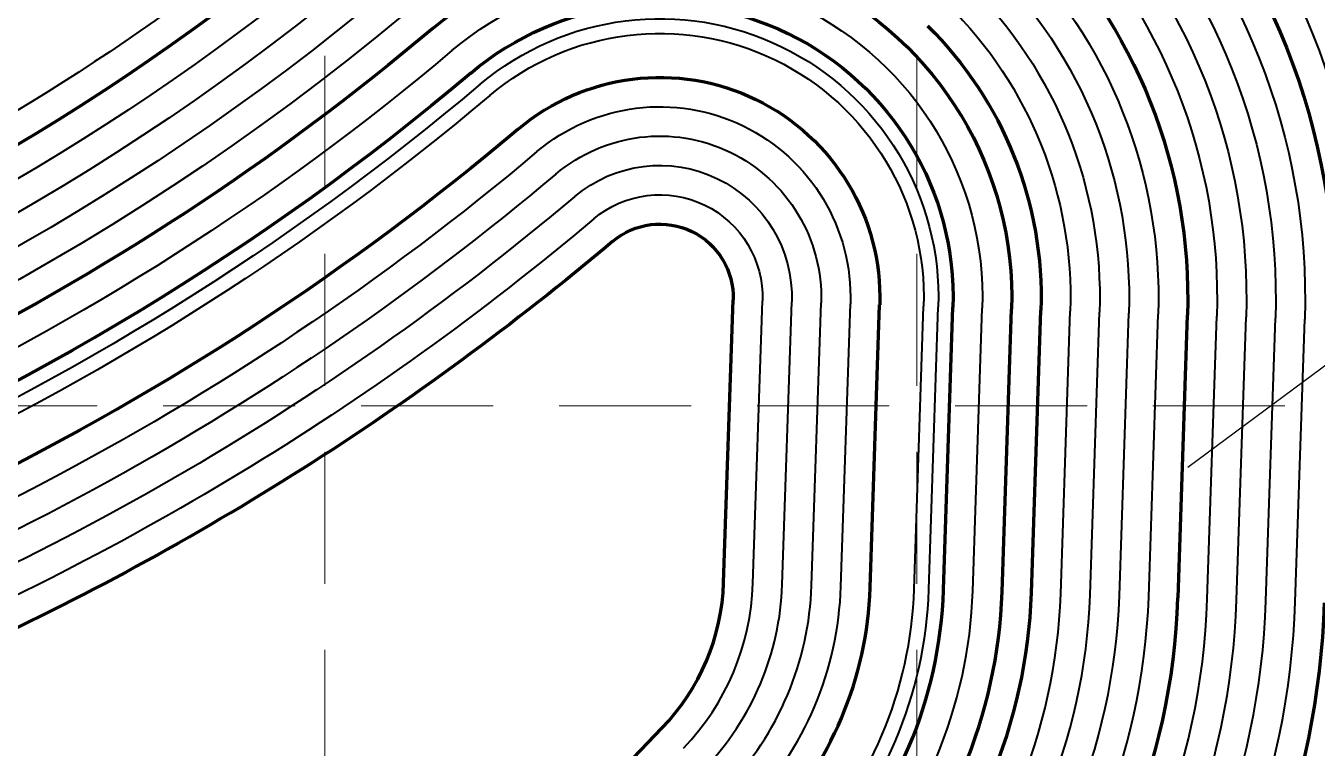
# Model space of a CAD drawing. Header units: feet. Extents: x 10084 to 13321, y 3329 to 8503.
# Drawn here: x 11500.5 to 11676.6, y 4497.4 to 4595.9 of the extents above; entities that cross this region are included whole.
import ezdxf

# ---------------------------------------------------------------- set-up
doc = ezdxf.new("R2010")
doc.units = ezdxf.units.FT
doc.header["$LTSCALE"] = 40
doc.header["$MEASUREMENT"] = 0
doc.linetypes.add('DASHED', pattern=[0.75, 0.5, -0.25])
doc.linetypes.add('HIDDEN', pattern=[0.375, 0.25, -0.125])
for name, color, linetype in [('CONT-L', 55, 'Continuous'), ('GRID', 254, 'DASHED'), ('Level 1', 7, 'Continuous')]:
    doc.layers.add(name, color=color, linetype=linetype)

msp = doc.modelspace()

# ---------------------------------------------------------------- linework, layer by layer
at = {"layer": 'CONT-L', "color": 5, "extrusion": (-0.595588, 0.80329, 0), "elevation": -3300.46}
msp.add_lwpolyline([(-12066.98, 543), (-12122.31, 543)], dxfattribs=at)
at = {"layer": 'GRID', "color": 252, "linetype": 'HIDDEN', "lineweight": 0, "ltscale": 1.8}
for p, q in [((11541.3, 3736.8), (11541.3, 8418.16)), ((11622.01, 3736.79), (11622.01, 8418.16)), ((10169.24, 4544.09), (13236.21, 4544.09))]:
    msp.add_line(p, q, dxfattribs=at)
at = {"layer": 'Level 1', "color": 5, "linetype": 'Continuous', "lineweight": 70}
for p, q in [((11595.68, 4519.98), (11596.98, 4558.51)), ((11615.67, 4519.3), (11616.96, 4557.84)), ((11625.66, 4518.97), (11626.96, 4557.51)), ((11633.66, 4518.7), (11634.95, 4557.24)), ((11637.66, 4518.56), (11638.95, 4557.1)), ((11657.65, 4517.89), (11658.94, 4556.43)), ((11579.88, 4492.46), (11587.31, 4500.18))]:
    msp.add_line(p, q, dxfattribs=at)
at = {"layer": 'Level 1', "color": 5, "linetype": 'Continuous', "lineweight": 40}
for p, q in [((11599.68, 4519.84), (11600.97, 4558.38)), ((11603.68, 4519.71), (11604.97, 4558.25)), ((11607.67, 4519.57), (11608.97, 4558.11)), ((11611.67, 4519.44), (11612.97, 4557.98)), ((11621.67, 4519.1), (11622.96, 4557.64)), ((11623.66, 4519.04), (11624.96, 4557.57)), ((11629.66, 4518.83), (11630.96, 4557.37)), ((11641.65, 4518.43), (11642.95, 4556.97)), ((11645.65, 4518.3), (11646.95, 4556.83)), ((11649.65, 4518.16), (11650.95, 4556.7)), ((11653.65, 4518.03), (11654.94, 4556.57)), ((11661.64, 4517.76), (11662.94, 4556.3)), ((11665.64, 4517.62), (11666.94, 4556.16)), ((11669.64, 4517.49), (11670.93, 4556.03)), ((11673.64, 4517.36), (11674.93, 4555.89))]:
    msp.add_line(p, q, dxfattribs=at)
at = {"layer": 'Level 1', "color": 5, "linetype": 'Continuous', "lineweight": 70}
for centre, radius, start, end in [((11331.45, 4861.24), 271, 268.5673, 340.6982), ((11565.7, 4520.98), 30, 316.0916, 358.0749), ((11565.7, 4520.98), 50, 316.0916, 358.0749), ((11565.7, 4520.98), 60, 316.0694, 358.0749), ((11565.7, 4520.98), 68, 316.0916, 358.0745), ((11565.7, 4520.98), 72, 316.0916, 358.0745), ((11565.7, 4520.98), 92, 316.4162, 358.0745), ((11565.7, 4520.98), 112, 320.1127, 358.0745)]:
    msp.add_arc(centre, radius, start, end, dxfattribs=at)
at = {"layer": 'Level 1', "color": 5, "linetype": 'Continuous', "lineweight": 70, "extrusion": (0, 0, -1)}
for centre, radius, start, end in [((-11330.49, 4863.18), 330, 202.3764, 243.2264), ((-11586.98, 4558.85), 92, 134.5968, 181.9253), ((-11586.98, 4558.85), 48, 49.8754, 181.9255), ((-11586.98, 4558.85), 72, 134.5968, 181.9251), ((-11586.98, 4558.85), 40, 49.8754, 181.9251), ((-11330.49, 4863.18), 350, 229.8754, 257.4169), ((-11586.98, 4558.85), 52, 134.5968, 181.9249), ((-11586.98, 4558.85), 30, 49.8754, 181.9251), ((-11330.49, 4863.18), 358, 229.8754, 265.4934), ((-11330.49, 4863.18), 368, 229.8754, 257.688), ((-11586.98, 4558.85), 10, 49.8754, 181.9251), ((-11330.49, 4863.18), 388, 229.8754, 245.3801)]:
    msp.add_arc(centre, radius, start, end, dxfattribs=at)
at = {"layer": 'Level 1', "color": 5, "linetype": 'Continuous', "lineweight": 40, "extrusion": (0, 0, -1)}
for centre, radius, start, end in [((-11330.49, 4863.18), 338, 202.5399, 249.0272), ((-11330.49, 4863.18), 346, 202.6222, 254.6162), ((-11330.49, 4863.18), 342, 205.6181, 251.8744), ((-11586.98, 4558.85), 88, 134.5968, 181.9251), ((-11586.98, 4558.85), 96, 139.6706, 181.9252), ((-11586.98, 4558.85), 84, 134.5968, 181.9251), ((-11586.98, 4558.85), 80, 134.5968, 181.9253), ((-11586.98, 4558.85), 76, 134.5968, 181.9254), ((-11586.98, 4558.85), 68, 134.5968, 181.9252), ((-11586.98, 4558.85), 44, 49.8754, 181.9256), ((-11586.98, 4558.85), 64, 134.5968, 181.9254), ((-11586.98, 4558.85), 60, 134.5968, 181.9255), ((-11586.98, 4558.85), 38, 49.8754, 181.9252), ((-11586.98, 4558.85), 56, 134.5968, 181.9251), ((-11586.98, 4558.85), 36, 49.8754, 181.9254), ((-11330.49, 4863.18), 354, 229.8754, 260.1629), ((-11330.49, 4863.18), 360, 229.8754, 262.7049), ((-11330.49, 4863.18), 362, 229.8754, 259.9416), ((-11586.98, 4558.85), 26, 49.8754, 181.9251), ((-11586.98, 4558.85), 22, 49.8754, 181.9254), ((-11330.49, 4863.18), 372, 229.8754, 255.0894), ((-11586.98, 4558.85), 18, 49.8754, 181.9251), ((-11330.49, 4863.18), 376, 229.8754, 252.4968), ((-11586.98, 4558.85), 14, 49.8754, 181.9251), ((-11330.49, 4863.18), 380, 229.8754, 250.0799), ((-11330.49, 4863.18), 384, 229.8754, 247.6489)]:
    msp.add_arc(centre, radius, start, end, dxfattribs=at)
at = {"layer": 'Level 1', "color": 35, "linetype": 'Continuous', "lineweight": 40, "extrusion": (0, 0, -1)}
for radius, start, end in [(334, 205.5993, 246.1035), (326, 217.5914, 245.9289), (362, 229.8754, 230.275)]:
    msp.add_arc((-11330.49, 4863.18), radius, start, end, dxfattribs=at)
at = {"layer": 'Level 1', "color": 5, "linetype": 'Continuous', "lineweight": 40}
for radius, start, end in [(34, 316.0916, 358.0749), (38, 316.0916, 358.0749), (42, 316.0916, 358.0751), (46, 316.06, 358.0749), (56, 316.0916, 358.0752), (58, 316.0916, 358.0749), (64, 316.0916, 358.0753), (76, 316.0916, 358.0745), (80, 316.0916, 358.0745), (84, 316.0916, 358.0745), (88, 316.0916, 358.0745), (96, 317.2805, 358.0745), (100, 318.0745, 358.0745), (104, 318.8065, 358.0745), (108, 319.4839, 358.0745), (116, 320.6981, 358.0745), (120, 321.2445, 358.0745)]:
    msp.add_arc((11565.7, 4520.98), radius, start, end, dxfattribs=at)

doc.saveas('drawing.dxf')
